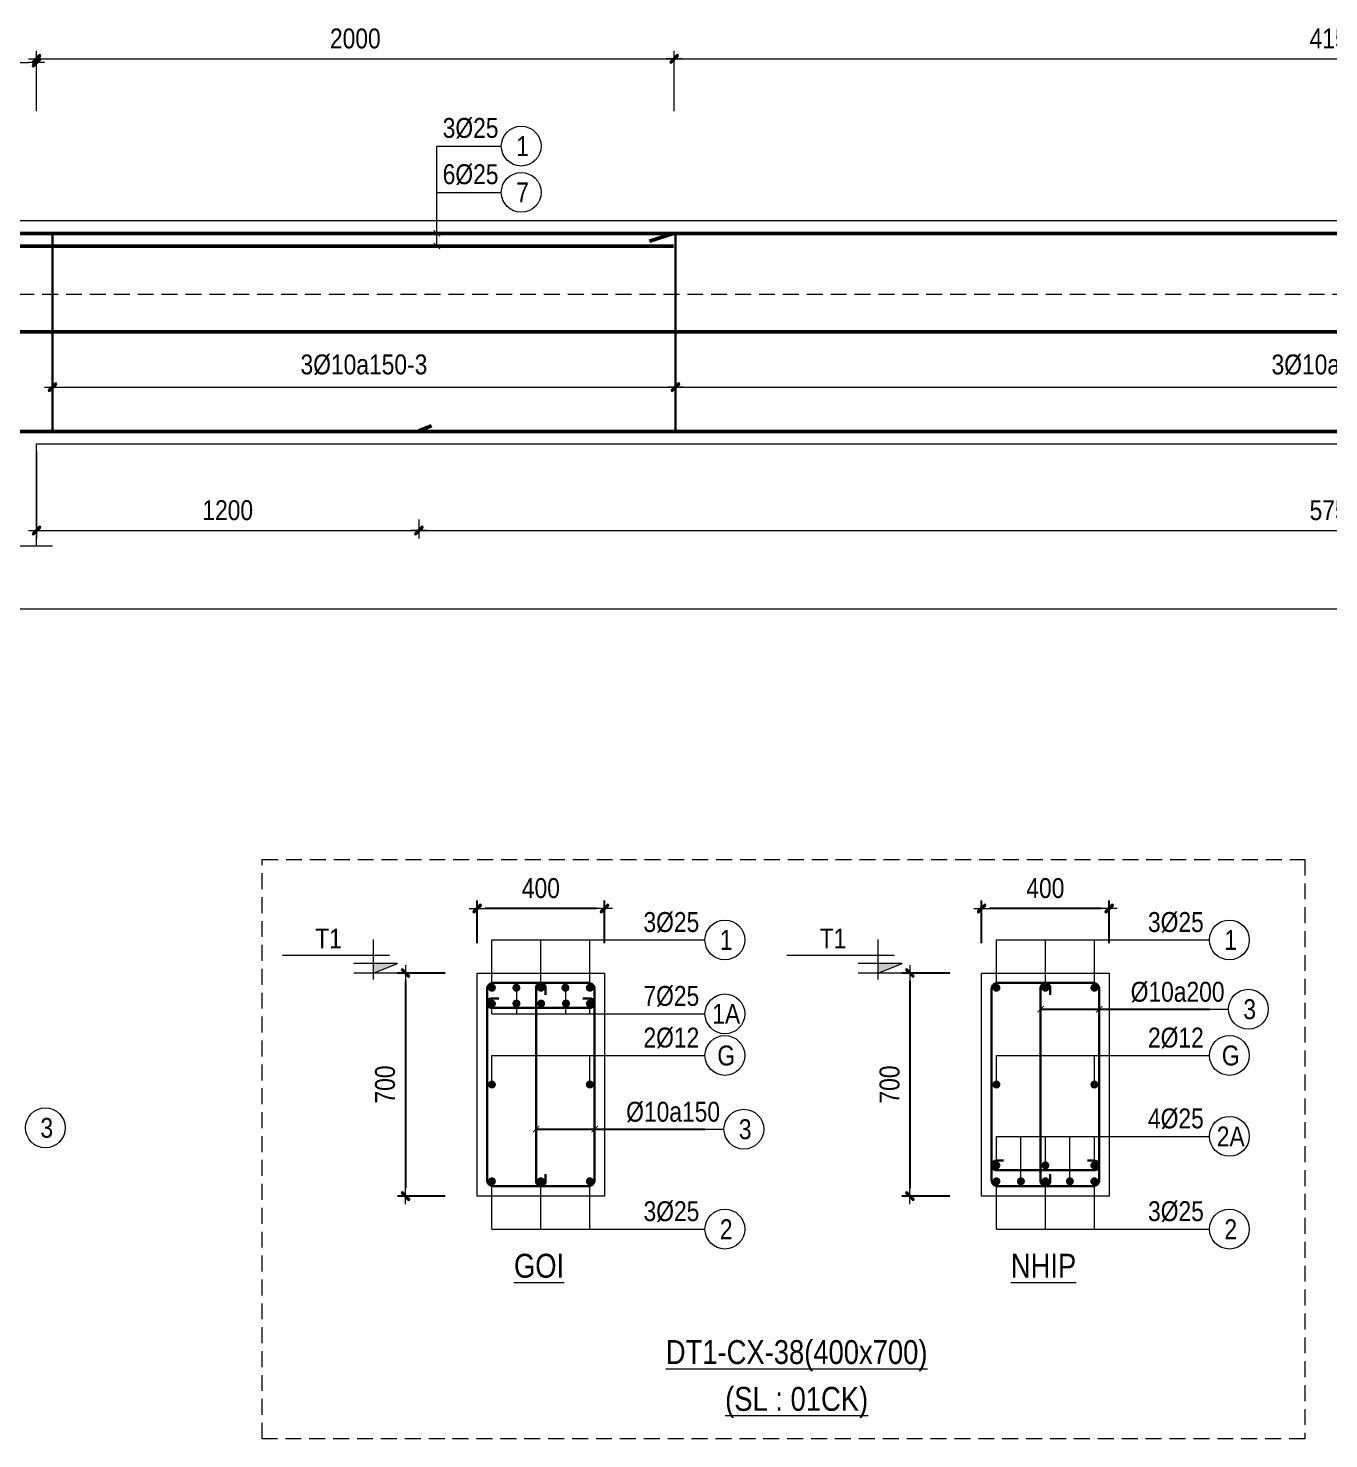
# Model space of a CAD drawing. Header units: millimetres. Extents: x 397144 to 8960116, y 345581 to 674207.
# Drawn here: x 5027168 to 5031249, y 607269 to 611696 of the extents above; entities that cross this region are included whole.
import ezdxf
from ezdxf.enums import TextEntityAlignment as Align
from ezdxf.xclip import XClip

# ---------------------------------------------------------------- set-up
doc = ezdxf.new("R2010")
doc.units = ezdxf.units.MM
doc.header["$XCLIPFRAME"] = 0
doc.header["$PDSIZE"] = -10
doc.linetypes.add('HIDDEN', pattern=[0.375, 0.25, -0.125])
doc.layers.get('0').update_dxf_attribs({"linetype": 'CONTINUOUS'})
doc.layers.get('Defpoints').update_dxf_attribs({"color": 12, "linetype": 'CONTINUOUS'})
for name, color, linetype, lineweight in [('CDAI', 8, 'CONTINUOUS', 30), ('CTHEP', 2, 'CONTINUOUS', 50), ('DBAO', 3, 'CONTINUOUS', 20), ('DGIONG', 4, 'CONTINUOUS', 13), ('KTH', 150, 'CONTINUOUS', 5), ('Net khuat', 8, 'HIDDEN', 13), ('STICK', 1, 'CONTINUOUS', 9), ('TEXT', 7, 'CONTINUOUS', 15)]:
    doc.layers.add(name, color=color, linetype=linetype, lineweight=lineweight)
doc.layers.add('HATCH', color=7, linetype='CONTINUOUS', lineweight=5, true_color=0x2491ff)
doc.styles.add('Star-HelCon', font='VHELVCN_0.TTF')
doc.styles.add('TTP-HelCon', font='VHELVCN_0.TTF')
doc.styles.add('VNI-HELVE-CONDENSE', font='VHELVCN_0.TTF')
doc.dimstyles.new('kc-25', dxfattribs={"dimtxt": 62.5, "dimasz": 20, "dimexe": 20, "dimexo": 50, "dimgap": 25, "dimtad": 3, "dimdec": 0, "dimzin": 0, "dimdsep": 46, "dimtxsty": 'VNI-HELVE-CONDENSE', "dimblk": 'DIM', "dimcen": 2.5, "dimclrd": 256, "dimclre": 154, "dimclrt": 7, "dimaunit": 1, "dimadec": 0, "dimazin": 0, "dimtfac": 1, "dimtdec": 0, "dimtix": 1, "dimtmove": 0, "dimatfit": 3, "dimldrblk": 'DOT', "dimfxl": 1, "dimtolj": 1, "dimtzin": 0, "dimarcsym": 0})
doc.dimstyles.new('TTP-25', dxfattribs={"dimscale": 25, "dimtxt": 2.5, "dimasz": 1, "dimexe": 1, "dimexo": 1, "dimgap": 0.09, "dimtad": 0, "dimdec": 4, "dimrnd": 5, "dimzin": 9, "dimdsep": 46, "dimtxsty": 'TTP-HelCon', "dimblk": 'Stick1', "dimcen": 0.09, "dimdle": 1.5, "dimclrd": 256, "dimclre": 256, "dimclrt": 7, "dimadec": 0, "dimazin": 0, "dimtfac": 1, "dimtdec": 4, "dimtmove": 0, "dimatfit": 3, "dimldrblk": '_ArchTick1', "dimfxl": 1, "dimtvp": 1, "dimtolj": 1, "dimtzin": 0, "dimarcsym": 0})

# ---------------------------------------------------------------- blocks, each defined once
blk = doc.blocks.new('CX29')
at = {"layer": 'CTHEP'}
blk.add_line((5040791.73058, 522625.55855), (5088196.68235, 522625.51042), dxfattribs=at)
for points in [[(5088380.04714, 522306.31091), (5088380.04714, 522934.49812), (5040638.00552, 522934.56286), (5040638.00552, 522308.30037)], [(5040673.22228, 522688.96378), (5040673.22228, 522312.57371), (5040673.22228, 522312.57371), (5040906.87594, 522312.55065), (5053058.00553, 522312.52236), (5053632.05103, 522312.52048), (5088308.99188, 522312.49833), (5088308.99188, 522835.37385)]]:
    blk.add_lwpolyline(points, dxfattribs=at)
at = {"layer": 'DBAO'}
blk.add_lwpolyline([(5088418.00552, 521953.49448), (5088418.00552, 522973.44839), (5053205.91177, 522973.49728)], dxfattribs=at)
at = {"layer": 'Net khuat', "ltscale": 200}
blk.add_lwpolyline([(5040608.00552, 522743.57367), (5088410.04714, 522743.57367)], dxfattribs=at)
blk = doc.blocks.new('Stick1')
at = {"layer": 'STICK'}
h = blk.add_hatch(color=256, dxfattribs=at)
edge = h.paths.add_edge_path()
edge.add_line((0.3, 0.5), (-0.5, -0.3))
edge.add_arc((-0.4, -0.4), 0.141, 135, 315)
edge.add_line((-0.3, -0.5), (0.5, 0.3))
edge.add_arc((0.4, 0.4), 0.141, 315, 495)
blk.add_line((1, 0), (-1, 0), dxfattribs=at)
blk.add_lwpolyline([(0.3, 0.5), (-0.5, -0.3, 1), (-0.3, -0.5), (0.5, 0.3, 1), (0.3, 0.5, 1)], format="xyb", dxfattribs=at)
blk = doc.blocks.new('*D8740')
at = {"layer": 'Defpoints', "color": 0, "transparency": 16777216}
for p in [(5122026.8, 563882), (5120071.8, 563799.4), (5122026.8, 563741.9)]:
    blk.add_point(p, dxfattribs=at)
at = {"layer": 'KTH', "lineweight": -2, "transparency": 16777216}
for p, q in [((5122026.8, 563857), (5122026.8, 563716.9)), ((5120071.8, 563774.4), (5120071.8, 563716.9)), ((5120096.8, 563741.9), (5122001.8, 563741.9))]:
    blk.add_line(p, q, dxfattribs=at)
at = {"layer": 'KTH', "lineweight": -2, "transparency": 16777216, "xscale": 25, "yscale": 25, "zscale": 25, "rotation": 180}
blk.add_blockref('Stick1', (5120071.8, 563741.9), dxfattribs=at)
at = {"layer": 'KTH', "lineweight": -2, "transparency": 16777216, "xscale": 25, "yscale": 25, "zscale": 25}
blk.add_blockref('Stick1', (5122026.8, 563741.9), dxfattribs=at)
at = {"layer": 'KTH', "color": 7, "transparency": 16777216, "insert": (5121049.3, 563811.9), "char_height": 62.5, "attachment_point": 5, "style": 'TTP-HelCon'}
blk.add_mtext('\\A1;3Þ10a150-3', dxfattribs=at)
blk = doc.blocks.new('_ArchTick1')
at = {"color": 0, "const_width": 3.81}
blk.add_lwpolyline([(-12.7, -12.7), (12.7, 12.7)], dxfattribs=at)
blk = doc.blocks.new('*D8741')
at = {"layer": 'Defpoints', "color": 0, "transparency": 16777216}
for p in [(5120021.8, 564760.9), (5119421.8, 564607.8), (5120021.8, 564607.8)]:
    blk.add_point(p, dxfattribs=at)
at = {"layer": 'KTH', "lineweight": -2, "transparency": 16777216}
for p, q in [((5119421.8, 564632.8), (5119421.8, 564785.9)), ((5120021.8, 564632.8), (5120021.8, 564785.9)), ((5119446.8, 564760.9), (5119996.8, 564760.9))]:
    blk.add_line(p, q, dxfattribs=at)
at = {"layer": 'KTH', "lineweight": -2, "transparency": 16777216, "xscale": 25, "yscale": 25, "zscale": 25, "rotation": 180}
blk.add_blockref('Stick1', (5119421.8, 564760.9), dxfattribs=at)
at = {"layer": 'KTH', "lineweight": -2, "transparency": 16777216, "xscale": 25, "yscale": 25, "zscale": 25}
blk.add_blockref('Stick1', (5120021.8, 564760.9), dxfattribs=at)
at = {"layer": 'KTH', "color": 7, "transparency": 16777216, "insert": (5119721.8, 564824.8), "char_height": 62.5, "attachment_point": 5, "style": 'TTP-HelCon'}
blk.add_mtext('\\A1;600', dxfattribs=at)
blk = doc.blocks.new('*D8748')
at = {"layer": 'Defpoints', "color": 0, "transparency": 16777216}
for p in [(5122022.8, 564771.8), (5120021.8, 564582.8), (5122022.8, 564582.8)]:
    blk.add_point(p, dxfattribs=at)
at = {"layer": 'KTH', "lineweight": -2, "transparency": 16777216}
for p, q in [((5120021.8, 564607.8), (5120021.8, 564796.8)), ((5120046.8, 564771.8), (5121997.8, 564771.8)), ((5122022.8, 564607.8), (5122022.8, 564796.8))]:
    blk.add_line(p, q, dxfattribs=at)
at = {"layer": 'KTH', "lineweight": -2, "transparency": 16777216, "xscale": 25, "yscale": 25, "zscale": 25, "rotation": 180}
blk.add_blockref('Stick1', (5120021.8, 564771.8), dxfattribs=at)
at = {"layer": 'KTH', "lineweight": -2, "transparency": 16777216, "xscale": 25, "yscale": 25, "zscale": 25}
blk.add_blockref('Stick1', (5122022.8, 564771.8), dxfattribs=at)
at = {"layer": 'KTH', "color": 7, "transparency": 16777216, "insert": (5121022.3, 564835.7), "char_height": 62.5, "attachment_point": 5, "style": 'TTP-HelCon'}
blk.add_mtext('\\A1;2000', dxfattribs=at)
blk = doc.blocks.new('*D8752')
at = {"layer": 'Defpoints', "color": 0, "transparency": 16777216}
for p in [(5122026.8, 563882), (5126166.8, 563881.9), (5126166.8, 563741.9)]:
    blk.add_point(p, dxfattribs=at)
at = {"layer": 'KTH', "lineweight": -2, "transparency": 16777216}
for p, q in [((5122026.8, 563857), (5122026.8, 563716.9)), ((5126166.8, 563856.9), (5126166.8, 563716.9)), ((5122051.8, 563741.9), (5126141.8, 563741.9))]:
    blk.add_line(p, q, dxfattribs=at)
at = {"layer": 'KTH', "lineweight": -2, "transparency": 16777216, "xscale": 25, "yscale": 25, "zscale": 25, "rotation": 180}
blk.add_blockref('Stick1', (5122026.8, 563741.9), dxfattribs=at)
at = {"layer": 'KTH', "lineweight": -2, "transparency": 16777216, "xscale": 25, "yscale": 25, "zscale": 25}
blk.add_blockref('Stick1', (5126166.8, 563741.9), dxfattribs=at)
at = {"layer": 'KTH', "color": 7, "transparency": 16777216, "insert": (5124096.8, 563811.8), "char_height": 62.5, "attachment_point": 5, "style": 'TTP-HelCon'}
blk.add_mtext('\\A1;3Þ10a200-3', dxfattribs=at)
blk = doc.blocks.new('*D8754')
at = {"layer": 'Defpoints', "color": 0, "transparency": 16777216}
for p in [(5126170.8, 564771.8), (5122022.8, 564582.8), (5126170.8, 564571.8)]:
    blk.add_point(p, dxfattribs=at)
at = {"layer": 'KTH', "lineweight": -2, "transparency": 16777216}
for p, q in [((5122022.8, 564607.8), (5122022.8, 564796.8)), ((5122047.8, 564771.8), (5126145.8, 564771.8)), ((5126170.8, 564596.8), (5126170.8, 564796.8))]:
    blk.add_line(p, q, dxfattribs=at)
at = {"layer": 'KTH', "lineweight": -2, "transparency": 16777216, "xscale": 25, "yscale": 25, "zscale": 25, "rotation": 180}
blk.add_blockref('Stick1', (5122022.8, 564771.8), dxfattribs=at)
at = {"layer": 'KTH', "lineweight": -2, "transparency": 16777216, "xscale": 25, "yscale": 25, "zscale": 25}
blk.add_blockref('Stick1', (5126170.8, 564771.8), dxfattribs=at)
at = {"layer": 'KTH', "color": 7, "transparency": 16777216, "insert": (5124096.8, 564835.7), "char_height": 62.5, "attachment_point": 5, "style": 'TTP-HelCon'}
blk.add_mtext('\\A1;4150', dxfattribs=at)
blk = doc.blocks.new('*D1861')
at = {"layer": 'Defpoints', "color": 0, "transparency": 16777216}
for p in [(5129271.8, 563243.4), (5119771.8, 563142.3), (5129271.8, 563045.5)]:
    blk.add_point(p, dxfattribs=at)
at = {"layer": 'KTH', "lineweight": -2, "transparency": 16777216}
for p, q in [((5129271.8, 563218.4), (5129271.8, 563020.5)), ((5119771.8, 563117.3), (5119771.8, 563020.5)), ((5119796.8, 563045.5), (5129246.8, 563045.5))]:
    blk.add_line(p, q, dxfattribs=at)
at = {"layer": 'KTH', "lineweight": -2, "transparency": 16777216, "xscale": 25, "yscale": 25, "zscale": 25, "rotation": 180}
blk.add_blockref('Stick1', (5119771.8, 563045.5), dxfattribs=at)
at = {"layer": 'KTH', "lineweight": -2, "transparency": 16777216, "xscale": 25, "yscale": 25, "zscale": 25}
blk.add_blockref('Stick1', (5129271.8, 563045.5), dxfattribs=at)
at = {"layer": 'KTH', "color": 7, "transparency": 16777216, "insert": (5124521.8, 563109.3), "char_height": 62.5, "attachment_point": 5, "style": 'TTP-HelCon'}
blk.add_mtext('\\A1;9500', dxfattribs=at)
blk = doc.blocks.new('*D8758')
at = {"layer": 'Defpoints', "color": 0, "transparency": 16777216}
for p in [(5120021.8, 563565.5), (5121221.8, 563351.3), (5121221.8, 563291.4)]:
    blk.add_point(p, dxfattribs=at)
at = {"layer": 'KTH', "lineweight": -2, "transparency": 16777216}
for p, q in [((5120021.8, 563540.5), (5120021.8, 563266.4)), ((5121221.8, 563326.3), (5121221.8, 563266.4)), ((5120046.8, 563291.4), (5121196.8, 563291.4))]:
    blk.add_line(p, q, dxfattribs=at)
at = {"layer": 'KTH', "lineweight": -2, "transparency": 16777216, "xscale": 25, "yscale": 25, "zscale": 25, "rotation": 180}
blk.add_blockref('Stick1', (5120021.8, 563291.4), dxfattribs=at)
at = {"layer": 'KTH', "lineweight": -2, "transparency": 16777216, "xscale": 25, "yscale": 25, "zscale": 25}
blk.add_blockref('Stick1', (5121221.8, 563291.4), dxfattribs=at)
at = {"layer": 'KTH', "color": 7, "transparency": 16777216, "insert": (5120621.8, 563355.2), "char_height": 62.5, "attachment_point": 5, "style": 'TTP-HelCon'}
blk.add_mtext('\\A1;1200', dxfattribs=at)
blk = doc.blocks.new('*D8760')
at = {"layer": 'Defpoints', "color": 0, "transparency": 16777216}
for p in [(5121221.8, 563351.3), (5126971.8, 563326.3), (5126971.8, 563291.4)]:
    blk.add_point(p, dxfattribs=at)
at = {"layer": 'KTH', "lineweight": -2, "transparency": 16777216}
for p, q in [((5121221.8, 563326.3), (5121221.8, 563266.4)), ((5121246.8, 563291.4), (5126946.8, 563291.4)), ((5126971.8, 563301.3), (5126971.8, 563266.4))]:
    blk.add_line(p, q, dxfattribs=at)
at = {"layer": 'KTH', "lineweight": -2, "transparency": 16777216, "xscale": 25, "yscale": 25, "zscale": 25, "rotation": 180}
blk.add_blockref('Stick1', (5121221.8, 563291.4), dxfattribs=at)
at = {"layer": 'KTH', "lineweight": -2, "transparency": 16777216, "xscale": 25, "yscale": 25, "zscale": 25}
blk.add_blockref('Stick1', (5126971.8, 563291.4), dxfattribs=at)
at = {"layer": 'KTH', "color": 7, "transparency": 16777216, "insert": (5124096.8, 563355.2), "char_height": 62.5, "attachment_point": 5, "style": 'TTP-HelCon'}
blk.add_mtext('\\A1;5750', dxfattribs=at)
blk = doc.blocks.new('DIM')
h = blk.add_hatch(color=1)
h.paths.add_polyline_path([(0.49, 0.29, 1), (0.29, 0.49), (-0.19, 0), (0.19, 0)])
h.paths.add_polyline_path([(0.19, 0), (-0.19, 0), (-0.49, -0.29, 1), (-0.29, -0.49)])
at = {"color": 9}
for p, q in [((-0.19, 0), (-1.5, 0)), ((0.19, 0), (1.5, 0))]:
    blk.add_line(p, q, dxfattribs=at)
at = {"color": 1}
for p, q in [((-0.49, -0.29), (0.29, 0.49)), ((-0.29, -0.49), (0.49, 0.29)), ((-0.19, 0), (0.19, 0))]:
    blk.add_line(p, q, dxfattribs=at)
blk.add_arc((-0.39, -0.39), 0.138, 135, 315, dxfattribs=at)
blk = doc.blocks.new('*D8828')
at = {"layer": 'Defpoints', "color": 0, "ltscale": 500, "transparency": 16777216}
for p in [(5028576.7, 608933.1), (5028576.7, 608799.9), (5028976.7, 608799.9)]:
    blk.add_point(p, dxfattribs=at)
at = {"layer": 'KTH', "lineweight": -2, "ltscale": 500, "transparency": 16777216}
for p, q in [((5028576.7, 608824.9), (5028576.7, 608958.1)), ((5028976.7, 608824.9), (5028976.7, 608958.1)), ((5028951.7, 608933.1), (5028601.7, 608933.1))]:
    blk.add_line(p, q, dxfattribs=at)
at = {"layer": 'KTH', "lineweight": -2, "ltscale": 500, "transparency": 16777216, "xscale": 25, "yscale": 25, "zscale": 25, "rotation": 180}
blk.add_blockref('Stick1', (5028576.7, 608933.1), dxfattribs=at)
at = {"layer": 'KTH', "lineweight": -2, "ltscale": 500, "transparency": 16777216, "xscale": 25, "yscale": 25, "zscale": 25}
blk.add_blockref('Stick1', (5028976.7, 608933.1), dxfattribs=at)
at = {"layer": 'KTH', "color": 7, "ltscale": 500, "transparency": 16777216, "insert": (5028776.7, 608997), "char_height": 62.5, "attachment_point": 5, "style": 'TTP-HelCon'}
blk.add_mtext('\\A1;400', dxfattribs=at)
blk = doc.blocks.new('*D8829')
at = {"layer": 'Defpoints', "color": 0, "ltscale": 500, "transparency": 16777216}
for p in [(5028501.5, 608730.9), (5028351.7, 608030.9), (5028501.5, 608030.9)]:
    blk.add_point(p, dxfattribs=at)
at = {"layer": 'KTH', "lineweight": -2, "ltscale": 500, "transparency": 16777216}
for p, q in [((5028476.5, 608730.9), (5028326.7, 608730.9)), ((5028351.7, 608705.9), (5028351.7, 608055.9)), ((5028476.5, 608030.9), (5028326.7, 608030.9))]:
    blk.add_line(p, q, dxfattribs=at)
at = {"layer": 'KTH', "lineweight": -2, "ltscale": 500, "transparency": 16777216, "xscale": 25, "yscale": 25, "zscale": 25}
for p, rotation in [((5028351.7, 608730.9), 90), ((5028351.7, 608030.9), 270)]:
    blk.add_blockref('Stick1', p, dxfattribs=dict(at, rotation=rotation))
at = {"layer": 'KTH', "color": 7, "ltscale": 500, "transparency": 16777216, "insert": (5028287.9, 608380.9), "char_height": 62.5, "attachment_point": 5, "rotation": 90, "style": 'TTP-HelCon'}
blk.add_mtext('\\A1;700', dxfattribs=at)
blk = doc.blocks.new('CODE')
at = {"layer": 'DBAO'}
for p, q in [((-62.5, -20), (-62.5, 105)), ((-112.5, 55), (223.6, 55)), ((-62.5, 0), (-137.5, 30)), ((-137.5, 30), (0, 30)), ((-137.5, 0), (0, 0))]:
    blk.add_line(p, q, dxfattribs=at)
at = {"layer": 'HATCH', "color": 1}
blk.add_solid([(-62.5, 0), (-137.5, 30), (-62.5, 30)], dxfattribs=at)
blk = doc.blocks.new('*D8830')
at = {"layer": 'Defpoints', "color": 0, "ltscale": 500, "transparency": 16777216}
for p in [(5030160, 608933.1), (5030160, 608799.9), (5030560, 608799.9)]:
    blk.add_point(p, dxfattribs=at)
at = {"layer": 'KTH', "lineweight": -2, "ltscale": 500, "transparency": 16777216}
for p, q in [((5030160, 608824.9), (5030160, 608958.1)), ((5030560, 608824.9), (5030560, 608958.1)), ((5030535, 608933.1), (5030185, 608933.1))]:
    blk.add_line(p, q, dxfattribs=at)
at = {"layer": 'KTH', "lineweight": -2, "ltscale": 500, "transparency": 16777216, "xscale": 25, "yscale": 25, "zscale": 25, "rotation": 180}
blk.add_blockref('Stick1', (5030160, 608933.1), dxfattribs=at)
at = {"layer": 'KTH', "lineweight": -2, "ltscale": 500, "transparency": 16777216, "xscale": 25, "yscale": 25, "zscale": 25}
blk.add_blockref('Stick1', (5030560, 608933.1), dxfattribs=at)
at = {"layer": 'KTH', "color": 7, "ltscale": 500, "transparency": 16777216, "insert": (5030360, 608997), "char_height": 62.5, "attachment_point": 5, "style": 'TTP-HelCon'}
blk.add_mtext('\\A1;400', dxfattribs=at)
blk = doc.blocks.new('*D8831')
at = {"layer": 'Defpoints', "color": 0, "ltscale": 500, "transparency": 16777216}
for p in [(5030084.9, 608730.9), (5029935, 608030.9), (5030084.9, 608030.9)]:
    blk.add_point(p, dxfattribs=at)
at = {"layer": 'KTH', "lineweight": -2, "ltscale": 500, "transparency": 16777216}
for p, q in [((5030059.9, 608730.9), (5029910, 608730.9)), ((5029935, 608705.9), (5029935, 608055.9)), ((5030059.9, 608030.9), (5029910, 608030.9))]:
    blk.add_line(p, q, dxfattribs=at)
at = {"layer": 'KTH', "lineweight": -2, "ltscale": 500, "transparency": 16777216, "xscale": 25, "yscale": 25, "zscale": 25}
for p, rotation in [((5029935, 608730.9), 90), ((5029935, 608030.9), 270)]:
    blk.add_blockref('Stick1', p, dxfattribs=dict(at, rotation=rotation))
at = {"layer": 'KTH', "color": 7, "ltscale": 500, "transparency": 16777216, "insert": (5029871.2, 608380.9), "char_height": 62.5, "attachment_point": 5, "rotation": 90, "style": 'TTP-HelCon'}
blk.add_mtext('\\A1;700', dxfattribs=at)
blk = doc.blocks.new('CX-37')
at = {"layer": 'CDAI', "ltscale": 52.5}
for p, q in [((5120071.83136, 564228.51965), (5120071.83136, 563602.50352)), ((5122026.83136, 564228.45135), (5122026.83136, 563602.48035))]:
    blk.add_line(p, q, dxfattribs=at)
at = {"layer": 'CTHEP'}
for p, q in [((5128741.83394, 564224.46289), (5096651.83396, 564224.5159)), ((5121945.83535, 564199.44752), (5122020.83535, 564224.44752)), ((5117870.87344, 564184.51032), (5122020.83535, 564184.51032)), ((5096805.55901, 563915.51158), (5128583.48934, 563915.47222)), ((5121221.83535, 563604.56307), (5121261.33434, 563620.25495)), ((5103995.87946, 563602.47351), (5128672.60513, 563602.45631))]:
    blk.add_line(p, q, dxfattribs=at)
at = {"layer": 'DBAO'}
for points in [[(5128771.83395, 563243.52348), (5128771.83395, 564263.41532), (5103569.7402, 564263.45031)], [(5120021.83535, 563243.44752), (5120021.83535, 563563.44752)], [(5120021.83535, 563563.42648), (5128171.83395, 563563.41691)]]:
    blk.add_lwpolyline(points, dxfattribs=at)
at = {"layer": 'DGIONG'}
blk.add_lwpolyline([(5119371.83396, 563243.52348), (5119596.83396, 563243.52348), (5119596.83396, 563293.52348), (5119696.83396, 563193.52348), (5119696.83396, 563243.52348), (5120071.83136, 563243.51965)], dxfattribs=at)
for centre in [(5121543.03211, 564498.32787), (5121543.03211, 564353.02887)]:
    blk.add_circle(centre, 62.5, dxfattribs=at)
at = {"layer": 'Net khuat', "ltscale": 200}
blk.add_lwpolyline([(5096621.83396, 564033.5267), (5128771.83395, 564033.5267)], dxfattribs=at)
at = {"layer": 'TEXT', "style": 'TTP-HelCon'}
for s, p in [('3Þ25', (5121296.52206, 564524.18082)), ('6Þ25', (5121296.52206, 564378.88182))]:
    blk.add_text(s, height=62.5, dxfattribs=at).set_placement(p)
at = {"layer": 'TEXT', "style": 'Star-HelCon'}
for s, p in [('1', (5121547.19878, 564498.32787)), ('7', (5121547.19878, 564353.02887))]:
    blk.add_text(s, height=62.5, dxfattribs=at).set_placement(p, align=Align.MIDDLE)
at = {"layer": 'KTH'}
for base, p1, p2, picture, middle in [((5120021.83136, 564760.91782), (5119421.83396, 564607.8211), (5120021.83136, 564607.8211), '*D8741', (5119721.83266, 564824.75116)), ((5122022.83136, 564771.82493), (5120021.83136, 564582.8211), (5122022.83136, 564582.8211), '*D8748', (5121022.33136, 564835.65826)), ((5126170.83395, 564771.82493), (5122022.83136, 564582.8211), (5126170.83395, 564571.84186), '*D8754', (5124096.83265, 564835.65826)), ((5129271.83395, 563045.46643), (5119771.83395, 563142.31761), (5129271.83395, 563243.44943), '*D1861', (5124521.83395, 563109.29976))]:
    dim = blk.add_linear_dim(base=base, p1=p1, p2=p2, angle=180, dimstyle='TTP-25', override={"dimtmove": 1}, dxfattribs=at)
    dim.commit()
    dim.dimension.update_dxf_attribs({"geometry": picture, "text_midpoint": middle})
for base, p1, p2, text, picture, middle in [((5122026.83136, 563741.94729), (5120071.83136, 563799.42064), (5122026.83136, 563881.96047), '3Þ10a150-3', '*D8740', (5121049.33136, 563811.86396)), ((5126166.83395, 563741.87194), (5122026.83136, 563881.96047), (5126166.83395, 563881.89217), '3Þ10a200-3', '*D8752', (5124096.83265, 563811.7886))]:
    dim = blk.add_linear_dim(base=base, p1=p1, p2=p2, text=text, dimstyle='TTP-25', override={"dimtmove": 1}, dxfattribs=at)
    dim.commit()
    dim.dimension.update_dxf_attribs({"geometry": picture, "text_midpoint": middle})
for base, p1, p2, picture, middle in [((5121221.83535, 563291.35458), (5120021.83535, 563565.54045), (5121221.83535, 563351.30576), '*D8758', (5120621.83535, 563355.18792)), ((5126971.83395, 563291.35458), (5121221.83535, 563351.30576), (5126971.83395, 563326.30576), '*D8760', (5124096.83465, 563355.18792))]:
    dim = blk.add_linear_dim(base=base, p1=p1, p2=p2, dimstyle='TTP-25', override={"dimtmove": 1}, dxfattribs=at)
    dim.commit()
    dim.dimension.update_dxf_attribs({"geometry": picture, "text_midpoint": middle})
at = {"layer": 'DGIONG'}
for points in [[(5121278.01029, 564224.51976), (5121278.01003, 564498.32787), (5121480.53211, 564498.32787)], [(5121278.00994, 564184.51976), (5121278.00967, 564353.02887), (5121480.53176, 564353.02887)]]:
    blk.add_leader(points, dimstyle='kc-25', override={"dimtad": 0, "dimldrblk": 'ArchTick', "dimfxl": 100, "dimarcsym": 1}, dxfattribs=at)

msp = doc.modelspace()

# ---------------------------------------------------------------- linework, layer by layer
at = {"layer": 'CDAI'}
for points in [[(5028626.67987, 608699.62924), (5028926.67987, 608699.62924, -0.4142135624), (5028945.42987, 608680.87924), (5028945.42987, 608080.87924, -0.4142135624), (5028926.67987, 608062.12924), (5028626.67987, 608062.12924, -0.4142135624), (5028607.92987, 608080.87924), (5028607.92987, 608680.87924, -0.4142135624)], [(5030210.02927, 608699.62924), (5030510.02927, 608699.62924, -0.4142135624), (5030528.77927, 608680.87924), (5030528.77927, 608080.87924, -0.4142135624), (5030510.02927, 608062.12924), (5030210.02927, 608062.12924, -0.4142135624), (5030191.27927, 608080.87924), (5030191.27927, 608680.87924, -0.4142135624)]]:
    msp.add_lwpolyline(points, format="xyb", close=True, dxfattribs=at)
for points in [[(5028791.67987, 608662.70925), (5028791.67987, 608684.62924, 0.4142135624), (5028776.67987, 608699.62924), (5028776.67987, 608699.62924, 0.4142135624), (5028761.67987, 608684.62924), (5028761.67987, 608077.12924, 0.4142135624), (5028776.67987, 608062.12924), (5028776.67987, 608062.12924, 0.4142135624), (5028791.67987, 608077.12924), (5028791.67987, 608099.04923)], [(5030375.02927, 608662.70925), (5030375.02927, 608684.62924, 0.4142135624), (5030360.02927, 608699.62924), (5030360.02927, 608699.62924, 0.4142135624), (5030345.02927, 608684.62924), (5030345.02927, 608077.12924, 0.4142135624), (5030360.02927, 608062.12924), (5030360.02927, 608062.12924, 0.4142135624), (5030375.02927, 608077.12924), (5030375.02927, 608099.04923)], [(5028644.63544, 608651.12685), (5028622.71545, 608651.12685, 0.4142135624), (5028607.71545, 608636.12685), (5028607.71545, 608636.12685, 0.4142135624), (5028622.71545, 608621.12685), (5028930.21545, 608621.12685, 0.4142135624), (5028945.21545, 608636.12685), (5028945.21545, 608636.12685, 0.4142135624), (5028930.21545, 608651.12685), (5028908.29546, 608651.12685)], [(5030228.19926, 608142.12924), (5030206.27927, 608142.12924, 0.4142135624), (5030191.27927, 608127.12924), (5030191.27927, 608127.12924, 0.4142135624), (5030206.27927, 608112.12924), (5030513.77927, 608112.12924, 0.4142135624), (5030528.77927, 608127.12924), (5030528.77927, 608127.12924, 0.4142135624), (5030513.77927, 608142.12924), (5030491.85928, 608142.12924)]]:
    msp.add_lwpolyline(points, format="xyb", dxfattribs=at)
at = {"layer": 'CTHEP', "const_width": 12.5}
for points in [[(5028616.67987, 608684.62924, 1), (5028629.17987, 608684.62924, 1)], [(5028693.55487, 608684.62924, 1), (5028706.05487, 608684.62924, 1)], [(5028770.42987, 608684.62924, 1), (5028782.92987, 608684.62924, 1)], [(5028859.80487, 608684.62924, -1), (5028847.30487, 608684.62924, -1)], [(5028924.17987, 608684.62924, 1), (5028936.67987, 608684.62924, 1)], [(5030200.02927, 608684.62924, 1), (5030212.52927, 608684.62924, 1)], [(5030353.77927, 608684.62924, 1), (5030366.27927, 608684.62924, 1)], [(5030507.52927, 608684.62924, 1), (5030520.02927, 608684.62924, 1)], [(5028616.67987, 608634.62924, 1), (5028629.17987, 608634.62924, 1)], [(5028693.67089, 608635.19269, 1), (5028706.17089, 608635.19269, 1)], [(5028771.24186, 608635.19269, 1), (5028783.74186, 608635.19269, 1)], [(5028849.2892, 608635.19269, 1), (5028861.7892, 608635.19269, 1)], [(5028924.17987, 608634.62924, 1), (5028936.67987, 608634.62924, 1)], [(5028616.67987, 608380.87924, 1), (5028629.17987, 608380.87924, 1)], [(5028924.17987, 608380.87924, 1), (5028936.67987, 608380.87924, 1)], [(5030200.02927, 608380.87924, 1), (5030212.52927, 608380.87924, 1)], [(5030507.52927, 608380.87924, 1), (5030520.02927, 608380.87924, 1)], [(5030200.02927, 608127.12924, 1), (5030212.52927, 608127.12924, 1)], [(5030353.77927, 608127.12924, 1), (5030366.27927, 608127.12924, 1)], [(5030507.52927, 608127.12924, 1), (5030520.02927, 608127.12924, 1)], [(5028616.67987, 608077.12924, 1), (5028629.17987, 608077.12924, 1)], [(5028770.42987, 608077.12924, 1), (5028782.92987, 608077.12924, 1)], [(5028924.17987, 608077.12924, 1), (5028936.67987, 608077.12924, 1)], [(5030200.02927, 608077.12924, 1), (5030212.52927, 608077.12924, 1)], [(5030276.90427, 608077.12924, 1), (5030289.40427, 608077.12924, 1)], [(5030353.77927, 608077.12924, 1), (5030366.27927, 608077.12924, 1)], [(5030430.65427, 608077.12924, 1), (5030443.15427, 608077.12924, 1)], [(5030507.52927, 608077.12924, 1), (5030520.02927, 608077.12924, 1)]]:
    msp.add_lwpolyline(points, format="xyb", close=True, dxfattribs=at)
at = {"layer": 'DBAO', "flags": 128}
for points in [[(5028976.67987, 608730.87924), (5028976.67987, 608030.87924), (5028576.67987, 608030.87924), (5028576.67987, 608730.87924)], [(5028576.67987, 608730.87924), (5028976.67987, 608730.87924)], [(5030560.02927, 608730.87924), (5030560.02927, 608030.87924), (5030160.02927, 608030.87924), (5030160.02927, 608730.87924)], [(5030160.02927, 608730.87924), (5030560.02927, 608730.87924)]]:
    msp.add_lwpolyline(points, dxfattribs=at)
at = {"layer": 'DGIONG'}
for p, q in [((5028622.92987, 608684.62924), (5028622.92987, 608834.62924)), ((5028622.92987, 608834.62924), (5029291.67987, 608834.62924)), ((5028776.67987, 608684.62924), (5028776.67987, 608834.62924)), ((5028930.42987, 608684.62924), (5028930.42987, 608834.62924)), ((5030206.27927, 608684.62924), (5030206.27927, 608834.62924)), ((5030206.27927, 608834.62924), (5030875.02927, 608834.62924)), ((5030360.02927, 608684.62924), (5030360.02927, 608834.62924)), ((5030513.77927, 608684.62924), (5030513.77927, 608834.62924)), ((5028699.80487, 608684.62924), (5028699.80487, 608602.7062)), ((5028853.55487, 608684.62924), (5028853.55487, 608602.7062)), ((5028622.92987, 608602.7062), (5028622.92987, 608634.62924)), ((5028622.92987, 608602.7062), (5029291.67987, 608602.7062)), ((5028930.42987, 608602.7062), (5028930.42987, 608634.62924)), ((5030528.77927, 608617.26965), (5030934.52927, 608617.26965)), ((5028622.92987, 608380.87924), (5028622.92987, 608472.03688)), ((5028622.92987, 608472.03688), (5029291.67987, 608472.03688)), ((5028930.42987, 608380.87924), (5028930.42987, 608472.03688)), ((5030206.27927, 608380.87924), (5030206.27927, 608472.03688)), ((5030206.27927, 608472.03688), (5030875.02927, 608472.03688)), ((5030513.77927, 608380.87924), (5030513.77927, 608472.03688)), ((5028945.42987, 608240.73752), (5029351.17987, 608240.73752)), ((5030206.27927, 608218.26621), (5030875.02927, 608218.26621)), ((5030206.27927, 608127.12924), (5030206.27927, 608218.26621)), ((5030283.15427, 608077.12924), (5030283.15427, 608218.26621)), ((5030360.02927, 608127.12924), (5030360.02927, 608218.26621)), ((5030436.90427, 608077.12924), (5030436.90427, 608218.26621)), ((5030513.77927, 608127.12924), (5030513.77927, 608218.26621)), ((5028622.92987, 607927.12924), (5028622.92987, 608077.12924)), ((5028776.67987, 607927.12924), (5028776.67987, 608077.12924)), ((5028930.42987, 607927.12924), (5028930.42987, 608077.12924)), ((5030206.27927, 607927.12924), (5030206.27927, 608077.12924)), ((5030360.02927, 607927.12924), (5030360.02927, 608077.12924)), ((5030513.77927, 607927.12924), (5030513.77927, 608077.12924)), ((5028622.92987, 607927.12924), (5029291.67987, 607927.12924)), ((5030206.27927, 607927.12924), (5030875.02927, 607927.12924))]:
    msp.add_line(p, q, dxfattribs=at)
for centre in [(5029354.17987, 608834.62924), (5030937.52927, 608834.62924), (5029354.17987, 608602.7062), (5030997.02927, 608617.26965), (5029354.17987, 608472.03688), (5030937.52927, 608472.03688), (5027221.68255, 608244.98363), (5029413.67987, 608240.73752), (5030937.52927, 608218.26621), (5029354.17987, 607927.12924), (5030937.52927, 607927.12924)]:
    msp.add_circle(centre, 62.5, dxfattribs=at)
at = {"layer": 'Net khuat', "ltscale": 200}
msp.add_lwpolyline([(5027901.81223, 609087.31022), (5031174.7401, 609087.31022), (5031174.7401, 607269.01807), (5027901.81223, 607269.01807)], close=True, dxfattribs=at)

# ---------------------------------------------------------------- block references
at = {"layer": 'DBAO'}
ref = msp.add_blockref('CX29', (-54836.20607, 88430.13783), dxfattribs=at)
XClip(ref).set_block_clipping_path([(5052647.457110296, 521291.834425699), (5069814.4529135572, 523623.1797792785)])
ref = msp.add_blockref('CX-37', (-92827.98322, 46827.85485), dxfattribs=at)
XClip(ref).set_block_clipping_path([(5112464.3325821627, 562606.5794690154), (5129699.8837684123, 564913.1328144962)])
at = {"layer": 'KTH', "linetype": 'Continuous', "xscale": -1}
for p in [(5028189.19331, 608730.87924), (5029772.54272, 608730.87924)]:
    msp.add_blockref('CODE', p, dxfattribs=at)

# ---------------------------------------------------------------- texts
at = {"layer": 'TEXT', "style": 'TTP-HelCon'}
for s, height, p in [('3Þ25', 62.5, (5029186.17987, 608859.62924)), ('3Þ25', 62.5, (5030769.52927, 608859.62924)), ('7Þ25', 62.5, (5029186.17987, 608627.7062)), ('Þ10a200', 62.5, (5030775.02927, 608640.76965)), ('2Þ12', 62.5, (5029186.17987, 608497.03688)), ('2Þ12', 62.5, (5030769.52927, 608497.03688)), ('Þ10a150', 62.5, (5029191.67987, 608264.23752)), ('4Þ25', 62.5, (5030769.52927, 608243.26621)), ('3Þ25', 62.5, (5029186.44521, 607952.12924)), ('3Þ25', 62.5, (5030769.79461, 607952.12924)), ('%%UGOI', 75, (5028770.95353, 607774.57677)), ('%%UNHIP', 75, (5030354.30293, 607774.57677)), ('%%UDT1-CX-38(400x700)', 75, (5029579.42785, 607503.66695)), ('%%U(SL : 01CK)', 75, (5029579.42785, 607356.77236))]:
    msp.add_text(s, height=height, dxfattribs=at).set_placement(p, align=Align.CENTER)
for p in [(5028231.45998, 608807.87423), (5029814.80939, 608807.87423)]:
    msp.add_text('T1    ', height=62.5, dxfattribs=at).set_placement(p, align=Align.RIGHT)
at = {"layer": 'TEXT', "style": 'Star-HelCon'}
for s, p in [('1', (5029358.34654, 608834.62924)), ('1', (5030941.69594, 608834.62924)), ('3', (5031001.19594, 608617.26965)), ('1A', (5029358.34654, 608602.7062)), ('G', (5029358.34654, 608472.03688)), ('G', (5030941.69594, 608472.03688)), ('3', (5027225.84921, 608244.98363)), ('3', (5029417.84654, 608240.73752)), ('2A', (5030941.69594, 608218.26621)), ('2', (5029358.34654, 607927.12924)), ('2', (5030941.69594, 607927.12924))]:
    msp.add_text(s, height=62.5, dxfattribs=at).set_placement(p, align=Align.MIDDLE)

# ---------------------------------------------------------------- dimensions: what is measured, and where the dimension line sits
at = {"layer": 'KTH', "ltscale": 500}
for base, p1, p2, picture, middle in [((5028576.67987, 608933.12924), (5028976.67987, 608799.89119), (5028576.67987, 608799.89119), '*D8828', (5028776.67987, 608996.96257)), ((5030160.02927, 608933.12924), (5030560.02927, 608799.89119), (5030160.02927, 608799.89119), '*D8830', (5030360.02927, 608996.96257))]:
    dim = msp.add_linear_dim(base=base, p1=p1, p2=p2, dimstyle='TTP-25', override={"dimtxsty": 'TTP-HelCon'}, dxfattribs=at)
    dim.commit()
    dim.dimension.update_dxf_attribs({"geometry": picture, "text_midpoint": middle})
for base, p1, p2, picture, middle in [((5028351.69331, 608030.87924), (5028501.52613, 608730.87924), (5028501.52613, 608030.87924), '*D8829', (5028287.85998, 608380.87924)), ((5029935.04272, 608030.87924), (5030084.87553, 608730.87924), (5030084.87553, 608030.87924), '*D8831', (5029871.20939, 608380.87924))]:
    dim = msp.add_linear_dim(base=base, p1=p1, p2=p2, angle=90, dimstyle='TTP-25', override={"dimtxsty": 'TTP-HelCon'}, dxfattribs=at)
    dim.commit()
    dim.dimension.update_dxf_attribs({"geometry": picture, "text_midpoint": middle})

# ---------------------------------------------------------------- leaders
at = {"layer": 'DGIONG'}
for points in [[(5030345.02927, 608617.26965), (5030690.95972, 608617.26965)], [(5030528.77927, 608617.26965), (5030874.70972, 608617.26965)], [(5028761.67987, 608240.73752), (5029107.61032, 608240.73752)], [(5028945.42987, 608240.73752), (5029291.36032, 608240.73752)]]:
    msp.add_leader(points, dimstyle='kc-25', override={"dimtad": 0, "dimldrblk": 'ArchTick', "dimfxl": 100, "dimarcsym": 1}, dxfattribs=at)

doc.saveas('drawing.dxf')
